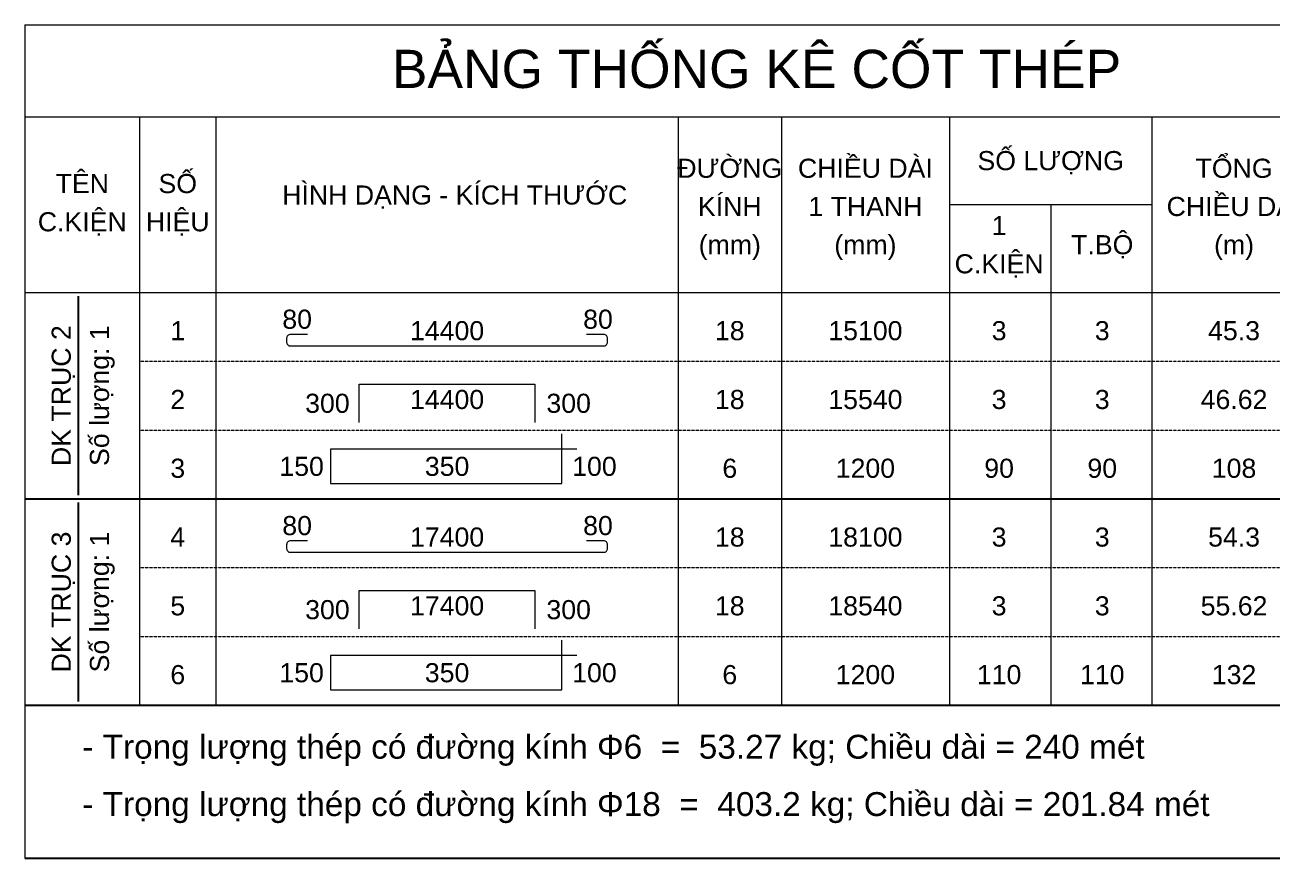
# Model space of a CAD drawing. Header units: inches. Extents: x -995865 to -814036, y 3430062 to 3602072.
# Drawn here: x -991445 to -975123, y 3465861 to 3476761 of the extents above; entities that cross this region are included whole.
import ezdxf
from ezdxf.enums import TextEntityAlignment as Align

# ---------------------------------------------------------------- set-up
doc = ezdxf.new("R2010")
doc.units = ezdxf.units.IN
doc.header["$LTSCALE"] = 2.8
doc.header["$MEASUREMENT"] = 0
doc.linetypes.add('HIDDENX2', pattern=[0.75, 0.5, -0.25])
for name, color, linetype, lineweight in [('Bao', 2, 'Continuous', 0), ('NetMo', 9, 'HIDDENX2', 0), ('Steel', 4, 'Continuous', 0), ('TextThep', 7, 'Continuous', 0)]:
    doc.layers.add(name, color=color, linetype=linetype, lineweight=lineweight)
doc.layers.add('text', color=3, linetype='Continuous')
doc.styles.add('Hoa', font='microsslv.ttf')
doc.styles.add('Thuong', font='microsslv.ttf')

msp = doc.modelspace()

# ---------------------------------------------------------------- linework, layer by layer
at = {"layer": 'Bao'}
for p, q in [((-991444.9, 3476760.7), (-972294.9, 3476760.7)), ((-991444.9, 3476760.7), (-991444.9, 3465860.7)), ((-991444.9, 3475560.7), (-972294.9, 3475560.7)), ((-989944.9, 3475560.7), (-989944.9, 3467860.7)), ((-988944.9, 3475560.7), (-988944.9, 3467860.7)), ((-982894.9, 3475560.7), (-982894.9, 3467860.7)), ((-981544.9, 3475560.7), (-981544.9, 3467860.7)), ((-979344.9, 3475560.7), (-979344.9, 3467860.7)), ((-976694.9, 3475560.7), (-976694.9, 3467860.7)), ((-979344.9, 3474410.7), (-976694.9, 3474410.7)), ((-978019.9, 3474410.7), (-978019.9, 3467860.7)), ((-991444.9, 3473260.7), (-972294.9, 3473260.7))]:
    msp.add_line(p, q, dxfattribs=at)
at = {"layer": 'NetMo'}
for p, q in [((-989944.9, 3472360.7), (-972294.9, 3472360.7)), ((-989944.9, 3471460.7), (-972294.9, 3471460.7)), ((-989944.9, 3470560.7), (-972294.9, 3470560.7)), ((-989944.9, 3469660.7), (-972294.9, 3469660.7)), ((-989944.9, 3468760.7), (-972294.9, 3468760.7)), ((-989944.9, 3467860.7), (-972294.9, 3467860.7))]:
    msp.add_line(p, q, dxfattribs=at)
at = {"layer": 'Steel'}
for points in [[(-987744.9, 3472710.7), (-987969.9, 3472710.7, 0.4142136), (-988019.9, 3472660.7), (-988019.9, 3472610.7, 0.4142136), (-987969.9, 3472560.7), (-983869.9, 3472560.7, 0.4142136), (-983819.9, 3472610.7), (-983819.9, 3472660.7, 0.4142136), (-983869.9, 3472710.7), (-984094.9, 3472710.7)], [(-987744.9, 3470010.7), (-987969.9, 3470010.7, 0.4142136), (-988019.9, 3469960.7), (-988019.9, 3469910.7, 0.4142136), (-987969.9, 3469860.7), (-983869.9, 3469860.7, 0.4142136), (-983819.9, 3469910.7), (-983819.9, 3469960.7, 0.4142136), (-983869.9, 3470010.7), (-984094.9, 3470010.7)]]:
    msp.add_lwpolyline(points, format="xyb", dxfattribs=at)
for points in [[(-987069.9, 3471560.7), (-987069.9, 3472060.7), (-984769.9, 3472060.7), (-984769.9, 3471560.7)], [(-984219.9, 3471210.7), (-987444.9, 3471210.7), (-987444.9, 3470760.7), (-984419.9, 3470760.7), (-984419.9, 3471410.7)], [(-987069.9, 3468860.7), (-987069.9, 3469360.7), (-984769.9, 3469360.7), (-984769.9, 3468860.7)], [(-984219.9, 3468510.7), (-987444.9, 3468510.7), (-987444.9, 3468060.7), (-984419.9, 3468060.7), (-984419.9, 3468710.7)]]:
    msp.add_lwpolyline(points, dxfattribs=at)
at = {"layer": 'text'}
for p, q in [((-990744.9, 3470610.7), (-990744.9, 3473210.7)), ((-991444.9, 3470560.7), (-972294.9, 3470560.7)), ((-990744.9, 3467910.7), (-990744.9, 3470510.7)), ((-991444.9, 3467860.7), (-972294.9, 3467860.7)), ((-991444.9, 3467860.7), (-972294.9, 3467860.7)), ((-991444.9, 3465860.7), (-972294.9, 3465860.7))]:
    msp.add_line(p, q, dxfattribs=at)

# ---------------------------------------------------------------- texts
at = {"layer": 'text', "color": 4, "style": 'Hoa'}
msp.add_text('BẢNG THỐNG KÊ CỐT THÉP', height=500, dxfattribs=at).set_placement((-981869.9, 3475935.7), align=Align.CENTER)
at = {"layer": 'text'}
for s, style, p in [('ĐƯỜNG', 'Hoa', (-982219.9, 3474760.7)), ('CHIỀU DÀI', 'Hoa', (-980444.9, 3474760.7)), ('SỐ LƯỢNG', 'Hoa', (-978019.9, 3474860.7)), ('TỔNG', 'Hoa', (-975619.9, 3474760.7)), ('SỐ', 'Hoa', (-989444.9, 3474560.7)), ('TÊN', 'Hoa', (-990694.9, 3474560.7)), ('HÌNH DẠNG - KÍCH THƯỚC', 'Hoa', (-985819.9, 3474410.7)), ('KÍNH', 'Hoa', (-982219.9, 3474260.7)), ('CHIỀU DÀI', 'Hoa', (-975619.9, 3474260.7)), ('1 THANH', 'Hoa', (-980444.9, 3474260.7)), ('C.KIỆN', 'Hoa', (-990694.9, 3474060.7)), ('HIỆU', 'Hoa', (-989444.9, 3474060.7)), ('1', 'Hoa', (-978694.9, 3474010.7)), ('T.BỘ', 'Hoa', (-977344.9, 3473760.7)), ('(mm)', 'Thuong', (-982219.9, 3473760.7)), ('(mm)', 'Thuong', (-980444.9, 3473760.7)), ('(m)', 'Thuong', (-975619.9, 3473760.7)), ('C.KIỆN', 'Hoa', (-978694.9, 3473510.7))]:
    msp.add_text(s, height=250, dxfattribs=dict(at, style=style)).set_placement(p, align=Align.CENTER)
at = {"layer": 'text', "style": 'Hoa'}
for s, p in [('DK TRỤC 2', (-990844.9, 3471910.7)), ('Số lượng: 1', (-990344.9, 3471910.7)), ('DK TRỤC 3', (-990844.9, 3469210.7)), ('Số lượng: 1', (-990344.9, 3469210.7))]:
    msp.add_text(s, height=250, rotation=90.00021, dxfattribs=at).set_placement(p, align=Align.CENTER)
for s, p in [('- Trọng lượng thép có đường kính Φ6  =  53.27 kg; Chiều dài = 240 mét', (-990694.9, 3467160.7)), ('- Trọng lượng thép có đường kính Φ18  =  403.2 kg; Chiều dài = 201.84 mét', (-990694.9, 3466410.7))]:
    msp.add_text(s, height=312.5, dxfattribs=at).set_placement(p)
at = {"layer": 'TextThep', "style": 'Hoa'}
for s, p in [('80', (-987882.4, 3472710.7)), ('80', (-983944.9, 3472710.7)), ('1', (-989444.9, 3472560.7)), ('14400', (-985919.9, 3472560.7)), ('18', (-982219.9, 3472560.7)), ('2', (-989444.9, 3471660.7)), ('14400', (-985919.9, 3471660.7)), ('18', (-982219.9, 3471660.7)), ('3', (-989444.9, 3470760.7)), ('350', (-985919.9, 3470785.7)), ('6', (-982219.9, 3470760.7)), ('80', (-987882.4, 3470010.7)), ('80', (-983944.9, 3470010.7)), ('4', (-989444.9, 3469860.7)), ('17400', (-985919.9, 3469860.7)), ('18', (-982219.9, 3469860.7)), ('5', (-989444.9, 3468960.7)), ('17400', (-985919.9, 3468960.7)), ('18', (-982219.9, 3468960.7)), ('6', (-989444.9, 3468060.7)), ('350', (-985919.9, 3468085.7)), ('6', (-982219.9, 3468060.7))]:
    msp.add_text(s, height=250, dxfattribs=at).set_placement(p, align=Align.BOTTOM_CENTER)
at = {"layer": 'TextThep', "color": 7, "style": 'Hoa'}
for s, p in [('15100', (-980444.9, 3472560.7)), ('3', (-978694.9, 3472560.7)), ('3', (-977344.9, 3472560.7)), ('45.3', (-975619.9, 3472560.7)), ('15540', (-980444.9, 3471660.7)), ('3', (-978694.9, 3471660.7)), ('3', (-977344.9, 3471660.7)), ('46.62', (-975619.9, 3471660.7)), ('1200', (-980444.9, 3470760.7)), ('90', (-978694.9, 3470760.7)), ('90', (-977344.9, 3470760.7)), ('108', (-975619.9, 3470760.7)), ('18100', (-980444.9, 3469860.7)), ('3', (-978694.9, 3469860.7)), ('3', (-977344.9, 3469860.7)), ('54.3', (-975619.9, 3469860.7)), ('18540', (-980444.9, 3468960.7)), ('3', (-978694.9, 3468960.7)), ('3', (-977344.9, 3468960.7)), ('55.62', (-975619.9, 3468960.7)), ('1200', (-980444.9, 3468060.7)), ('110', (-978694.9, 3468060.7)), ('110', (-977344.9, 3468060.7)), ('132', (-975619.9, 3468060.7))]:
    msp.add_text(s, height=250, dxfattribs=at).set_placement(p, align=Align.BOTTOM_CENTER)
at = {"layer": 'TextThep', "style": 'Hoa'}
for s, p in [('300', (-987194.9, 3471610.7)), ('150', (-987532.4, 3470785.7)), ('300', (-987194.9, 3468910.7)), ('150', (-987532.4, 3468085.7))]:
    msp.add_text(s, height=250, dxfattribs=at).set_placement(p, align=Align.BOTTOM_RIGHT)
for s, p in [('300', (-984619.9, 3471610.7)), ('100', (-984282.4, 3470785.7)), ('300', (-984619.9, 3468910.7)), ('100', (-984282.4, 3468085.7))]:
    msp.add_text(s, height=250, dxfattribs=at).set_placement(p, align=Align.BOTTOM_LEFT)

doc.saveas('drawing.dxf')
